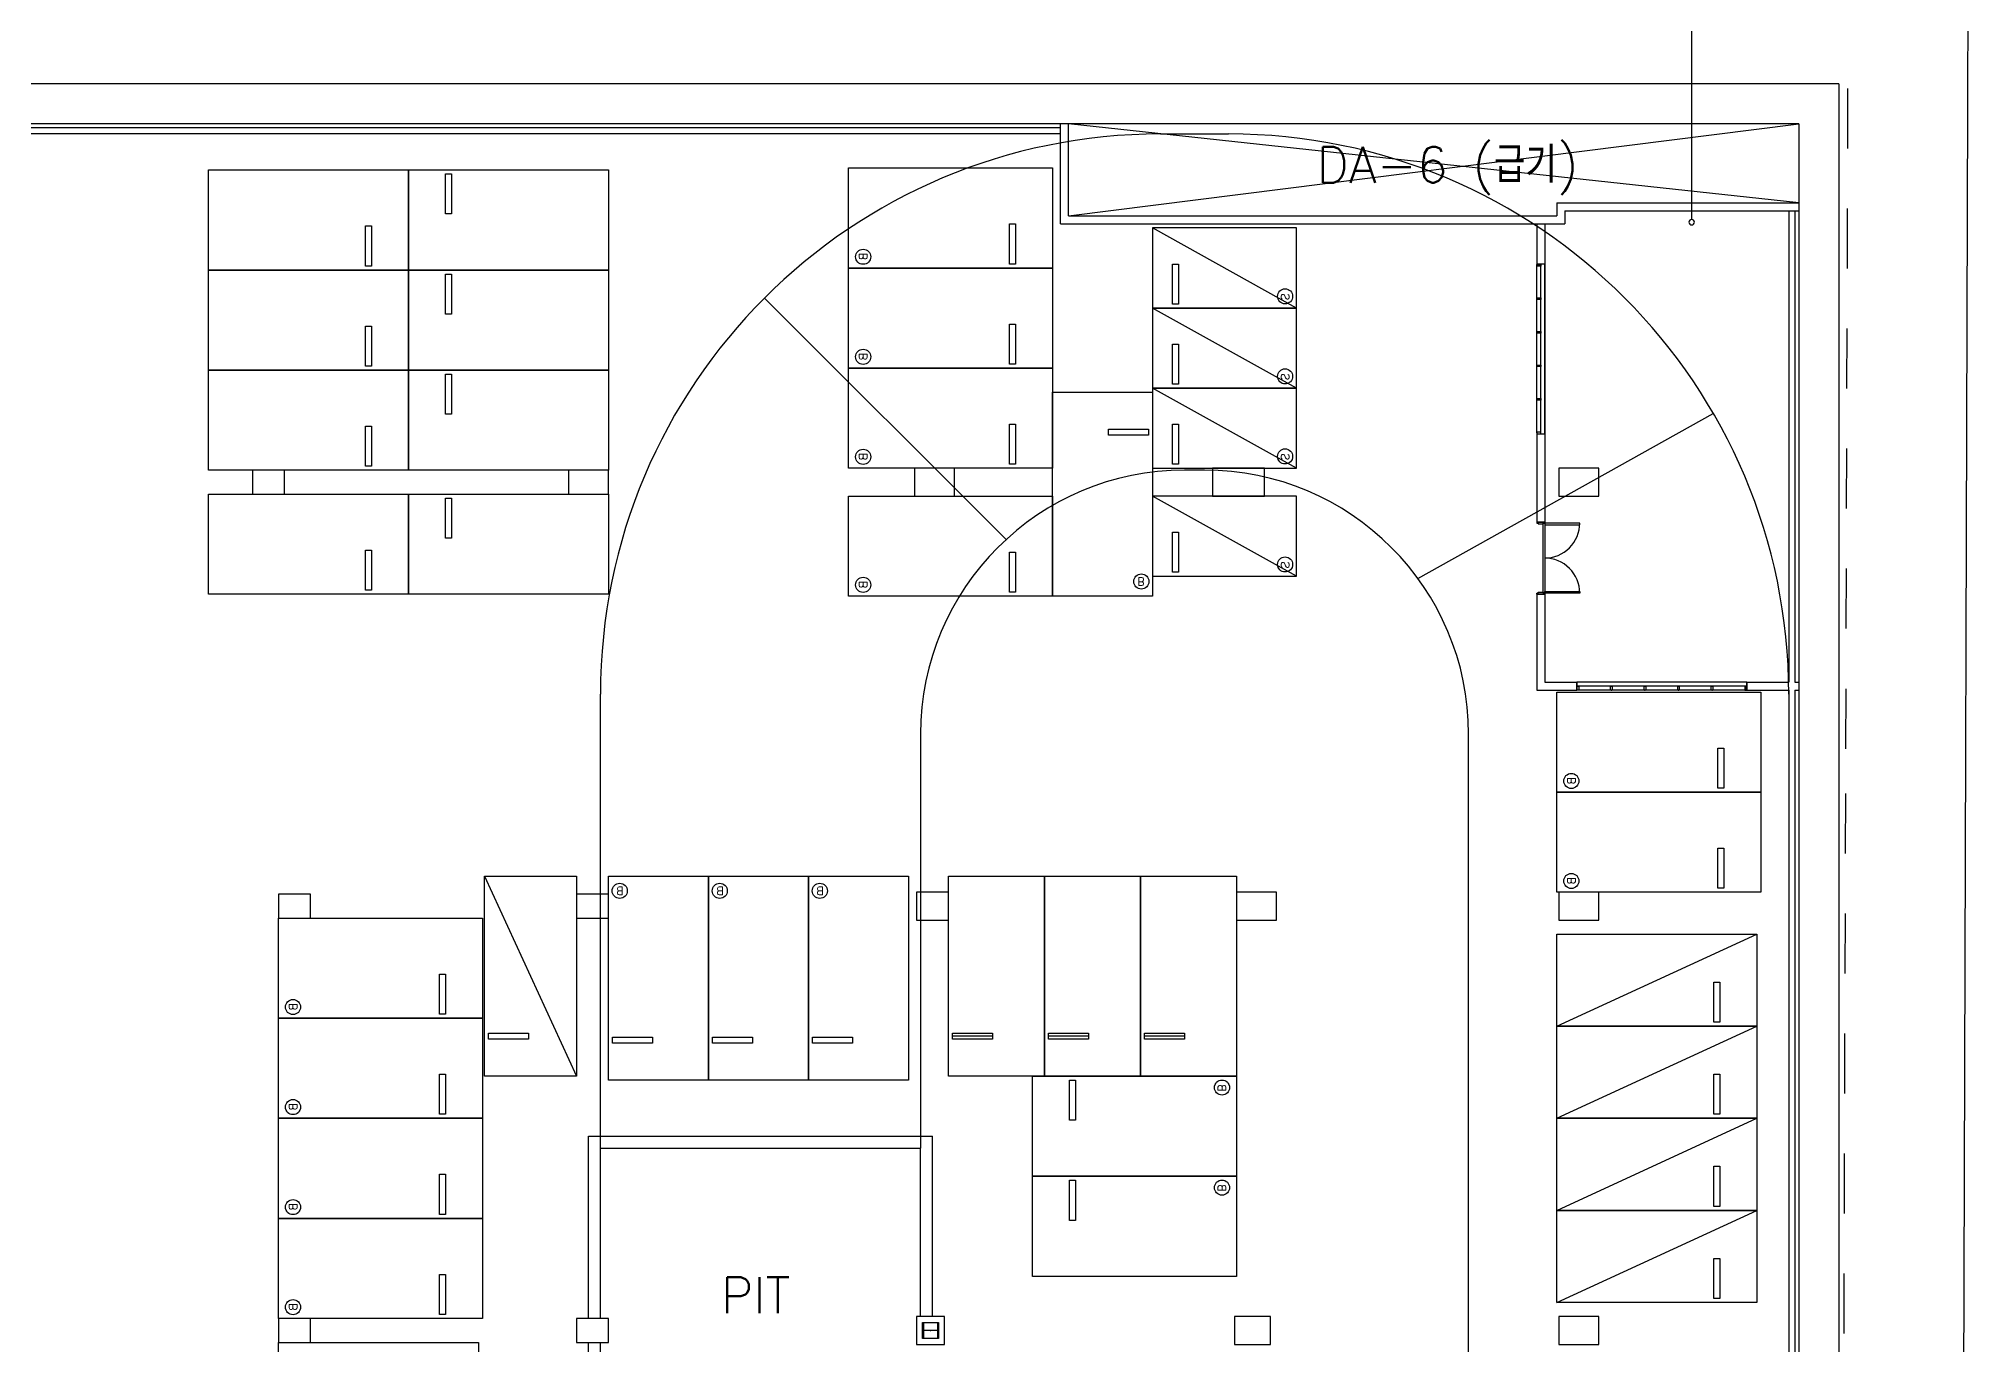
# Model space of a CAD drawing. Header units: millimetres. Extents: x -7614 to 421357, y 85218 to 341757.
# Drawn here: x 366877 to 415110, y 223377 to 256010 of the extents above; entities that cross this region are included whole.
import ezdxf
from ezdxf.enums import TextEntityAlignment as Align

# ---------------------------------------------------------------- set-up
doc = ezdxf.new("R2010")
doc.units = ezdxf.units.MM
doc.header["$LTSCALE"] = 600
doc.header["$MEASUREMENT"] = 0
doc.linetypes.add('HIDDEN', pattern=[2, 1, -1])
doc.layers.add('e-plan', color=9, linetype='CONTINUOUS')
doc.layers.add('e-room-box', color=7, linetype='CONTINUOUS')
doc.styles.add('kiahn', font='romans.shx', dxfattribs={"bigfont": 'cadhs.shx'})

msp = doc.modelspace()

# ---------------------------------------------------------------- linework, layer by layer
at = {"layer": 'e-plan', "linetype": 'HIDDEN', "ltscale": 2.5}
for p, q in [((412048, 238264), (412110, 258277)), ((411749, 142649), (412048, 238264))]:
    msp.add_line(p, q, dxfattribs=at)
at = {"layer": 'e-plan'}
for p, q in [((415048, 238255), (415110, 258277)), ((411870, 254877), (345920, 254877)), ((411870, 254877), (411870, 180477)), ((392420, 253777), (344820, 253777)), ((410870, 253877), (344920, 253877)), ((392420, 251377), (392420, 253877)), ((392620, 251577), (392620, 253877)), ((392620, 251577), (392620, 253877)), ((392620, 251577), (410870, 253877)), ((410870, 251907), (392620, 253877)), ((410870, 253877), (410870, 181477)), ((392420, 253627), (344670, 253627)), ((387120, 250277), (387120, 252777)), ((387120, 252777), (392220, 252777)), ((392220, 252777), (392220, 250277)), ((371120, 250227), (371120, 252727)), ((371120, 252727), (376120, 252727)), ((376120, 252727), (376120, 250227)), ((376120, 250227), (376120, 252727)), ((376120, 252727), (381120, 252727)), ((377045, 252627), (377195, 252627)), ((377045, 251627), (377045, 252627)), ((377195, 252627), (377195, 251627)), ((381120, 252727), (381120, 250227)), ((404820, 251907), (410870, 251907)), ((404820, 251907), (404820, 251577)), ((375045, 250327), (375045, 251327)), ((375045, 251327), (375195, 251327)), ((375195, 251327), (375195, 250327)), ((377195, 251627), (377045, 251627)), ((391145, 250377), (391145, 251377)), ((391145, 251377), (391295, 251377)), ((391295, 251377), (391295, 250377)), ((392420, 251377), (405020, 251377)), ((392620, 251577), (404820, 251577)), ((404320, 251377), (404320, 250377)), ((404520, 251377), (404520, 243927)), ((405020, 251707), (410870, 251707)), ((405020, 251707), (405020, 251377)), ((410620, 251707), (410620, 239927)), ((410770, 251707), (410770, 239927)), ((398320, 249277), (394720, 251277)), ((398320, 251277), (394720, 251277)), ((394720, 251277), (394720, 249277)), ((398320, 249277), (398320, 251277)), ((391295, 250377), (391145, 250377)), ((395220, 250377), (395370, 250377)), ((395220, 249377), (395220, 250377)), ((395370, 250377), (395370, 249377)), ((404520, 250377), (404320, 250377)), ((404520, 250377), (404320, 250377)), ((404320, 250327), (404320, 250367)), ((404320, 250367), (404420, 250367)), ((404320, 246157), (404320, 250347)), ((404420, 250367), (404420, 250327)), ((404420, 246157), (404420, 250347)), ((404520, 246127), (404520, 250377)), ((376120, 250227), (371120, 250227)), ((371120, 247727), (371120, 250227)), ((371120, 250227), (376120, 250227)), ((375195, 250327), (375045, 250327)), ((376120, 250227), (376120, 247727)), ((381120, 250227), (376120, 250227)), ((376120, 247727), (376120, 250227)), ((376120, 250227), (381120, 250227)), ((377045, 250127), (377195, 250127)), ((377045, 249127), (377045, 250127)), ((377195, 250127), (377195, 249127)), ((381120, 250227), (381120, 247727)), ((387120, 247777), (387120, 250277)), ((387120, 250277), (392220, 250277)), ((392220, 250277), (387120, 250277)), ((392220, 250277), (392220, 247777)), ((404420, 250327), (404320, 250327)), ((395370, 249377), (395220, 249377)), ((404320, 249489), (404320, 249529)), ((404320, 249529), (404420, 249529)), ((404420, 249489), (404320, 249489)), ((404420, 249529), (404420, 249489)), ((377195, 249127), (377045, 249127)), ((398320, 247277), (394720, 249277)), ((398320, 249277), (394720, 249277)), ((394720, 249277), (394720, 247277)), ((394720, 249277), (398320, 249277)), ((398320, 247277), (398320, 249277)), ((375045, 247827), (375045, 248827)), ((375045, 248827), (375195, 248827)), ((375195, 248827), (375195, 247827)), ((391145, 247877), (391145, 248877)), ((391145, 248877), (391295, 248877)), ((391295, 248877), (391295, 247877)), ((404320, 248651), (404320, 248691)), ((404320, 248691), (404420, 248691)), ((404420, 248651), (404320, 248651)), ((404420, 248691), (404420, 248651)), ((395220, 248377), (395370, 248377)), ((395220, 247377), (395220, 248377)), ((395370, 248377), (395370, 247377)), ((376120, 247727), (371120, 247727)), ((371120, 245227), (371120, 247727)), ((371120, 247727), (376120, 247727)), ((375195, 247827), (375045, 247827)), ((376120, 247727), (376120, 245227)), ((381120, 247727), (376120, 247727)), ((376120, 245227), (376120, 247727)), ((376120, 247727), (381120, 247727)), ((377045, 247627), (377195, 247627)), ((377045, 246627), (377045, 247627)), ((377195, 247627), (377195, 246627)), ((381120, 247727), (381120, 245227)), ((387120, 245277), (387120, 247777)), ((387120, 247777), (392220, 247777)), ((392220, 247777), (387120, 247777)), ((391295, 247877), (391145, 247877)), ((392220, 247777), (392220, 245277)), ((404320, 247813), (404320, 247853)), ((404320, 247853), (404420, 247853)), ((404420, 247813), (404320, 247813)), ((404420, 247853), (404420, 247813)), ((392220, 247177), (394720, 247177)), ((392220, 242077), (392220, 247177)), ((398320, 245277), (394720, 247277)), ((398320, 247277), (394720, 247277)), ((394720, 247277), (394720, 245277)), ((394720, 247277), (398320, 247277)), ((394720, 247177), (394720, 242077)), ((395370, 247377), (395220, 247377)), ((398320, 245277), (398320, 247277)), ((404320, 246975), (404320, 247015)), ((404320, 247015), (404420, 247015)), ((404420, 246975), (404320, 246975)), ((404420, 247015), (404420, 246975)), ((377195, 246627), (377045, 246627)), ((375045, 245327), (375045, 246327)), ((375045, 246327), (375195, 246327)), ((375195, 246327), (375195, 245327)), ((391145, 245377), (391145, 246377)), ((391145, 246377), (391295, 246377)), ((391295, 246377), (391295, 245377)), ((393620, 246102), (393620, 246252)), ((393620, 246252), (394620, 246252)), ((394620, 246102), (393620, 246102)), ((394620, 246252), (394620, 246102)), ((395220, 246377), (395370, 246377)), ((395220, 245377), (395220, 246377)), ((395370, 246377), (395370, 245377)), ((404320, 246177), (404320, 246137)), ((404420, 246177), (404320, 246177)), ((404320, 246137), (404420, 246137)), ((404320, 246127), (404320, 243927)), ((404520, 246127), (404320, 246127)), ((404420, 246137), (404420, 246177)), ((376120, 245227), (371120, 245227)), ((375195, 245327), (375045, 245327)), ((381120, 245227), (376120, 245227)), ((392220, 245277), (387120, 245277)), ((389770, 245277), (388770, 245277)), ((388770, 245277), (388770, 244577)), ((389770, 244577), (389770, 245277)), ((391295, 245377), (391145, 245377)), ((394720, 245277), (398320, 245277)), ((395370, 245377), (395220, 245377)), ((397520, 245277), (396220, 245277)), ((396220, 245277), (396220, 244577)), ((397520, 244577), (397520, 245277)), ((405870, 245277), (404870, 245277)), ((404870, 245277), (404870, 244577)), ((405870, 244577), (405870, 245277)), ((371120, 242127), (371120, 244627)), ((371120, 244627), (376120, 244627)), ((376120, 244627), (376120, 242127)), ((376120, 242127), (376120, 244627)), ((376120, 244627), (381120, 244627)), ((381120, 244627), (381120, 242127)), ((387120, 242077), (387120, 244577)), ((387120, 244577), (392220, 244577)), ((388770, 244577), (389770, 244577)), ((392220, 244577), (392220, 242077)), ((398320, 242577), (394720, 244577)), ((398320, 244577), (394720, 244577)), ((394720, 244577), (394720, 242577)), ((396220, 244577), (397520, 244577)), ((398320, 242577), (398320, 244577)), ((404870, 244577), (405870, 244577)), ((377045, 244527), (377195, 244527)), ((377045, 243527), (377045, 244527)), ((377195, 244527), (377195, 243527)), ((395220, 243677), (395370, 243677)), ((395220, 242677), (395220, 243677)), ((395370, 243677), (395370, 242677)), ((404320, 243927), (404520, 243927)), ((404320, 243927), (404320, 243902)), ((404520, 243927), (404320, 243927)), ((404320, 243902), (404360, 243902)), ((404360, 243902), (404360, 243882)), ((404360, 243882), (404480, 243882)), ((404480, 243882), (404480, 243902)), ((404480, 243902), (404520, 243902)), ((404480, 242172), (404480, 243882)), ((404520, 243902), (404520, 243927)), ((404520, 243902), (404520, 242152)), ((405395, 243902), (404520, 243902)), ((404520, 243902), (404520, 243862)), ((404520, 243862), (405395, 243862)), ((405395, 243862), (405395, 243902)), ((375045, 242227), (375045, 243227)), ((375045, 243227), (375195, 243227)), ((375195, 243227), (375195, 242227)), ((377195, 243527), (377045, 243527)), ((391145, 242177), (391145, 243177)), ((391145, 243177), (391295, 243177)), ((391295, 243177), (391295, 242177)), ((395370, 242677), (395220, 242677)), ((375195, 242227), (375045, 242227)), ((391295, 242177), (391145, 242177)), ((394720, 242577), (398320, 242577)), ((404320, 242127), (404320, 242152)), ((404320, 242152), (404360, 242152)), ((404360, 242152), (404360, 242172)), ((404360, 242172), (404480, 242172)), ((404480, 242172), (404480, 242152)), ((404480, 242152), (404520, 242152)), ((404520, 242152), (404520, 242192)), ((404520, 242192), (405395, 242192)), ((405395, 242152), (404520, 242152)), ((404520, 242152), (404520, 242127)), ((405395, 242192), (405395, 242152)), ((376120, 242127), (371120, 242127)), ((381120, 242127), (376120, 242127)), ((392220, 242077), (387120, 242077)), ((394720, 242077), (392220, 242077)), ((404320, 242127), (404520, 242127)), ((404320, 242127), (404320, 239727)), ((404520, 242127), (404320, 242127)), ((404520, 242127), (404520, 239927)), ((404320, 239727), (405320, 239727)), ((404520, 239927), (405320, 239927)), ((405320, 239727), (405320, 239927)), ((405320, 239927), (405320, 239727)), ((405320, 239927), (405320, 239727)), ((409570, 239927), (405320, 239927)), ((405330, 239727), (405330, 239827)), ((405330, 239827), (405370, 239827)), ((405370, 239727), (405330, 239727)), ((409540, 239827), (405350, 239827)), ((409540, 239727), (405350, 239727)), ((405370, 239827), (405370, 239727)), ((406168, 239727), (406168, 239827)), ((406168, 239827), (406208, 239827)), ((406208, 239727), (406168, 239727)), ((406208, 239827), (406208, 239727)), ((407006, 239727), (407006, 239827)), ((407006, 239827), (407046, 239827)), ((407046, 239727), (407006, 239727)), ((407046, 239827), (407046, 239727)), ((407844, 239727), (407844, 239827)), ((407844, 239827), (407884, 239827)), ((407884, 239727), (407844, 239727)), ((407884, 239827), (407884, 239727)), ((408682, 239727), (408682, 239827)), ((408682, 239827), (408722, 239827)), ((408722, 239727), (408682, 239727)), ((408722, 239827), (408722, 239727)), ((409560, 239827), (409520, 239827)), ((409520, 239827), (409520, 239727)), ((409520, 239727), (409560, 239727)), ((409560, 239727), (409560, 239827)), ((409570, 239927), (410620, 239927)), ((409570, 239727), (409570, 239927)), ((409570, 239927), (409570, 239727)), ((409570, 239727), (410620, 239727)), ((410620, 239727), (410620, 202527)), ((410770, 239927), (410870, 239927)), ((410770, 239727), (410770, 202527)), ((410770, 239727), (410870, 239727)), ((404820, 237177), (404820, 239677)), ((404820, 239677), (409920, 239677)), ((409920, 239677), (409920, 237177)), ((408845, 237277), (408845, 238277)), ((408845, 238277), (408995, 238277)), ((408995, 238277), (408995, 237277)), ((414749, 142639), (415048, 238255)), ((404820, 234677), (404820, 237177)), ((404820, 237177), (409920, 237177)), ((409920, 237177), (404820, 237177)), ((408995, 237277), (408845, 237277)), ((409920, 237177), (409920, 234677)), ((408845, 234777), (408845, 235777)), ((408845, 235777), (408995, 235777)), ((408995, 235777), (408995, 234777)), ((378020, 235077), (380320, 230077)), ((378020, 230077), (378020, 235077)), ((378020, 235077), (380320, 235077)), ((380320, 235077), (380320, 230077)), ((381120, 229977), (381120, 235077)), ((381120, 235077), (383620, 235077)), ((383620, 235077), (383620, 229977)), ((383620, 229977), (383620, 235077)), ((383620, 235077), (386120, 235077)), ((386120, 235077), (386120, 229977)), ((386120, 229977), (386120, 235077)), ((386120, 235077), (388620, 235077)), ((388620, 235077), (388620, 229977)), ((389620, 230077), (389620, 235077)), ((389620, 235077), (392020, 235077)), ((392020, 230077), (392020, 235077)), ((392020, 235077), (394420, 235077)), ((392020, 235077), (392020, 230077)), ((394420, 230077), (394420, 235077)), ((394420, 235077), (396820, 235077)), ((394420, 235077), (394420, 230077)), ((396820, 235077), (396820, 230077)), ((389620, 234677), (388820, 234677)), ((388820, 234677), (388820, 233977)), ((389620, 233977), (389620, 234677)), ((397820, 234677), (396820, 234677)), ((396820, 234677), (396820, 233977)), ((397820, 233977), (397820, 234677)), ((409920, 234677), (404820, 234677)), ((405870, 234677), (404870, 234677)), ((404870, 234677), (404870, 233977)), ((405870, 233977), (405870, 234677)), ((408995, 234777), (408845, 234777)), ((372870, 231527), (372870, 234027)), ((372870, 234027), (377970, 234027)), ((377970, 234027), (377970, 231527)), ((388820, 233977), (389620, 233977)), ((396820, 233977), (397820, 233977)), ((404870, 233977), (405870, 233977)), ((404820, 231327), (409820, 233627)), ((404820, 231327), (404820, 233627)), ((404820, 233627), (409820, 233627)), ((409820, 233627), (409820, 231327)), ((376895, 231627), (376895, 232627)), ((376895, 232627), (377045, 232627)), ((377045, 232627), (377045, 231627)), ((408745, 231427), (408745, 232427)), ((408745, 232427), (408895, 232427)), ((408895, 232427), (408895, 231427)), ((372870, 229027), (372870, 231527)), ((372870, 231527), (377970, 231527)), ((377970, 231527), (372870, 231527)), ((377045, 231627), (376895, 231627)), ((377970, 231527), (377970, 229027)), ((378120, 231002), (378120, 231152)), ((378120, 231152), (379120, 231152)), ((379120, 231152), (379120, 231002)), ((381220, 230902), (381220, 231052)), ((381220, 231052), (382220, 231052)), ((382220, 231052), (382220, 230902)), ((383720, 230902), (383720, 231052)), ((383720, 231052), (384720, 231052)), ((384720, 231052), (384720, 230902)), ((386220, 230902), (386220, 231052)), ((386220, 231052), (387220, 231052)), ((387220, 231052), (387220, 230902)), ((389720, 231002), (389720, 231152)), ((389720, 231152), (390720, 231152)), ((390720, 231077), (389720, 231077)), ((390720, 231152), (390720, 231002)), ((392120, 231002), (392120, 231152)), ((392120, 231152), (393120, 231152)), ((393120, 231077), (392120, 231077)), ((393120, 231152), (393120, 231002)), ((394520, 231002), (394520, 231152)), ((394520, 231152), (395520, 231152)), ((395520, 231077), (394520, 231077)), ((395520, 231152), (395520, 231002)), ((404820, 229027), (409820, 231327)), ((404820, 229027), (404820, 231327)), ((404820, 231327), (409820, 231327)), ((409820, 231327), (404820, 231327)), ((408895, 231427), (408745, 231427)), ((409820, 231327), (409820, 229027)), ((379120, 231002), (378120, 231002)), ((382220, 230902), (381220, 230902)), ((384720, 230902), (383720, 230902)), ((387220, 230902), (386220, 230902)), ((390720, 231002), (389720, 231002)), ((393120, 231002), (392120, 231002)), ((395520, 231002), (394520, 231002)), ((376895, 229127), (376895, 230127)), ((376895, 230127), (377045, 230127)), ((377045, 230127), (377045, 229127)), ((380320, 230077), (378020, 230077)), ((392020, 230077), (389620, 230077)), ((391720, 227577), (391720, 230077)), ((391720, 230077), (396820, 230077)), ((394420, 230077), (392020, 230077)), ((396820, 230077), (394420, 230077)), ((396820, 230077), (396820, 227577)), ((408745, 229127), (408745, 230127)), ((408745, 230127), (408895, 230127)), ((408895, 230127), (408895, 229127)), ((383620, 229977), (381120, 229977)), ((386120, 229977), (383620, 229977)), ((388620, 229977), (386120, 229977)), ((392645, 229977), (392795, 229977)), ((392645, 228977), (392645, 229977)), ((392795, 229977), (392795, 228977)), ((377045, 229127), (376895, 229127)), ((408895, 229127), (408745, 229127)), ((372870, 226527), (372870, 229027)), ((372870, 229027), (377970, 229027)), ((377970, 229027), (372870, 229027)), ((377970, 229027), (377970, 226527)), ((392795, 228977), (392645, 228977)), ((404820, 226727), (409820, 229027)), ((404820, 226727), (404820, 229027)), ((404820, 229027), (409820, 229027)), ((409820, 229027), (404820, 229027)), ((409820, 229027), (409820, 226727)), ((380620, 224027), (380620, 228577)), ((380620, 228577), (389220, 228577)), ((380920, 228277), (388920, 228277)), ((380920, 224027), (380920, 228277)), ((388920, 224077), (388920, 228277)), ((389220, 224077), (389220, 228577)), ((408745, 226827), (408745, 227827)), ((408745, 227827), (408895, 227827)), ((408895, 227827), (408895, 226827)), ((376895, 226627), (376895, 227627)), ((376895, 227627), (377045, 227627)), ((377045, 227627), (377045, 226627)), ((396820, 227577), (391720, 227577)), ((391720, 225077), (391720, 227577)), ((391720, 227577), (396820, 227577)), ((392645, 227477), (392795, 227477)), ((392645, 226477), (392645, 227477)), ((392795, 227477), (392795, 226477)), ((396820, 227577), (396820, 225077)), ((404820, 224427), (409820, 226727)), ((404820, 224427), (404820, 226727)), ((404820, 226727), (409820, 226727)), ((409820, 226727), (404820, 226727)), ((408895, 226827), (408745, 226827)), ((409820, 226727), (409820, 224427)), ((372870, 224027), (372870, 226527)), ((372870, 226527), (377970, 226527)), ((377970, 226527), (372870, 226527)), ((377045, 226627), (376895, 226627)), ((377970, 226527), (377970, 224027)), ((392795, 226477), (392645, 226477)), ((408745, 224527), (408745, 225527)), ((408745, 225527), (408895, 225527)), ((408895, 225527), (408895, 224527)), ((376895, 224127), (376895, 225127)), ((376895, 225127), (377045, 225127)), ((377045, 225127), (377045, 224127)), ((396820, 225077), (391720, 225077)), ((409820, 224427), (404820, 224427)), ((408895, 224527), (408745, 224527)), ((377970, 224027), (372870, 224027)), ((377045, 224127), (376895, 224127)), ((388820, 224077), (388820, 223377)), ((389520, 224077), (388820, 224077)), ((388970, 223527), (388970, 223927)), ((388970, 223927), (389370, 223927)), ((388970, 223727), (388970, 223927)), ((388970, 223927), (388991, 223927)), ((388991, 223927), (388991, 223743)), ((389349, 223743), (389349, 223927)), ((389349, 223927), (389370, 223927)), ((389370, 223927), (389370, 223527)), ((389370, 223927), (389370, 223527)), ((389520, 223377), (389520, 224077)), ((397670, 224077), (396770, 224077)), ((396770, 224077), (396770, 223377)), ((397670, 223377), (397670, 224077)), ((405870, 224077), (404870, 224077)), ((404870, 224077), (404870, 223377)), ((405870, 223377), (405870, 224077)), ((372870, 221027), (372870, 223427)), ((372870, 223427), (377870, 223427)), ((377870, 223427), (377870, 221027)), ((380620, 213427), (380620, 223427)), ((380920, 213427), (380920, 223427)), ((388820, 223377), (389520, 223377)), ((388970, 223527), (388970, 223727)), ((389370, 223527), (388970, 223527)), ((388991, 223527), (388970, 223527)), ((388991, 223711), (388991, 223527)), ((389001, 223733), (389339, 223733)), ((389339, 223721), (389001, 223721)), ((389349, 223527), (389349, 223711)), ((389370, 223527), (389349, 223527)), ((396770, 223377), (397670, 223377)), ((404870, 223377), (405870, 223377))]:
    msp.add_line(p, q, dxfattribs=at)
at = {"layer": 'e-plan', "ltscale": 0.5}
for p, q in [((394920, 253627), (396620, 253627)), ((391058, 243489), (385021, 249526)), ((401350, 242519), (408735, 246644)), ((373020, 245227), (372220, 245227)), ((372220, 245227), (372220, 244627)), ((373020, 244627), (373020, 245227)), ((381120, 245227), (380120, 245227)), ((380120, 245227), (380120, 244627)), ((381120, 244627), (381120, 245227)), ((396020, 245227), (395520, 245227)), ((372220, 244627), (373020, 244627)), ((380120, 244627), (381120, 244627)), ((380920, 228277), (380920, 239627)), ((410620, 239627), (410620, 221727)), ((388920, 238627), (388920, 228277)), ((402620, 221727), (402620, 238627)), ((373670, 234627), (372870, 234627)), ((372870, 234627), (372870, 234027)), ((373670, 234027), (373670, 234627)), ((381120, 234627), (380320, 234627)), ((380320, 234627), (380320, 234027)), ((381120, 234027), (381120, 234627)), ((372870, 234027), (373670, 234027)), ((380320, 234027), (381120, 234027)), ((373670, 224027), (372870, 224027)), ((372870, 224027), (372870, 223427)), ((373670, 223427), (373670, 224027)), ((381120, 224027), (380320, 224027)), ((380320, 224027), (380320, 223427)), ((381120, 223427), (381120, 224027)), ((372870, 223427), (373670, 223427)), ((380320, 223427), (381120, 223427))]:
    msp.add_line(p, q, dxfattribs=at)
at = {"layer": 'e-plan'}
for centre in [(387486, 250558), (387486, 248058), (387486, 245558), (394439, 242442), (387486, 242358), (405186, 237458), (381402, 234711), (383902, 234711), (386402, 234711), (405186, 234958), (373236, 231808), (396455, 229795), (373236, 229308), (396455, 227295), (373236, 226808), (373236, 224308)]:
    msp.add_circle(centre, 189, dxfattribs=at)
at = {"layer": 'e-plan', "lineweight": -3}
for centre in [(398032, 249569), (398032, 247569), (398032, 245569), (398032, 242869)]:
    msp.add_circle(centre, 189, dxfattribs=at)
at = {"layer": 'e-plan', "ltscale": 0.5}
for centre, radius, start, end in [((394920, 239627), 14000, 90, 180), ((396620, 239627), 14000, 0, 90), ((395520, 238627), 6600, 90, 180), ((396020, 238627), 6600, 0, 90)]:
    msp.add_arc(centre, radius, start, end, dxfattribs=at)
at = {"layer": 'e-plan'}
for centre, radius, start, end in [((404520, 243902), 875, 269.9999, 0), ((404520, 242152), 875, 360, 90.0001), ((389001, 223743), 10, 180, 270), ((389001, 223711), 10, 90, 180), ((389339, 223743), 10, 270, 0), ((389339, 223711), 10, 0, 90)]:
    msp.add_arc(centre, radius, start, end, dxfattribs=at)
for p in [(404320, 249509), (404320, 248671), (404320, 247833), (404320, 246995), (406188, 239727), (407026, 239727), (407864, 239727), (408702, 239727), (389170, 223727)]:
    msp.add_point(p, dxfattribs=at)
at = {"layer": 'e-room-box'}
msp.add_line((408194, 251488), (408194, 264432), dxfattribs=at)
for start, end in [(90, 270), (270, 90)]:
    msp.add_arc((408194, 251421), 67.5, start, end, dxfattribs=at)

# ---------------------------------------------------------------- texts
at = {"layer": 'e-plan', "style": 'kiahn'}
for s, p in [('DA-6 (급기)', (405367, 252409)), ('PIT', (385666, 224154))]:
    msp.add_text(s, height=900, dxfattribs=at).set_placement(p, align=Align.RIGHT)
at = {"layer": 'e-plan', "style": 'kiahn', "text_generation_flag": 4}
for rotation, p in [(270, (387587, 250657)), (270, (387587, 248157)), (270, (387587, 245657)), (270, (387587, 242457)), (270, (405287, 237557)), (270, (405287, 235057)), (180, (381501, 234610)), (180, (384001, 234610)), (180, (386501, 234610)), (270, (373337, 231907)), (90, (396354, 229696)), (270, (373337, 229407)), (90, (396354, 227196)), (270, (373337, 226907)), (270, (373337, 224407))]:
    msp.add_text('B', height=200, rotation=rotation, dxfattribs=at).set_placement(p)
at = {"layer": 'e-plan', "lineweight": -3, "style": 'kiahn', "text_generation_flag": 4}
for p in [(397931, 249470), (397931, 247470), (397931, 245470), (397931, 242770)]:
    msp.add_text('S', height=200, rotation=90, dxfattribs=at).set_placement(p)
at = {"layer": 'e-plan', "style": 'kiahn', "text_generation_flag": 4}
msp.add_text('B', height=200, dxfattribs=at).set_placement((394340, 242543))

doc.saveas('drawing.dxf')
